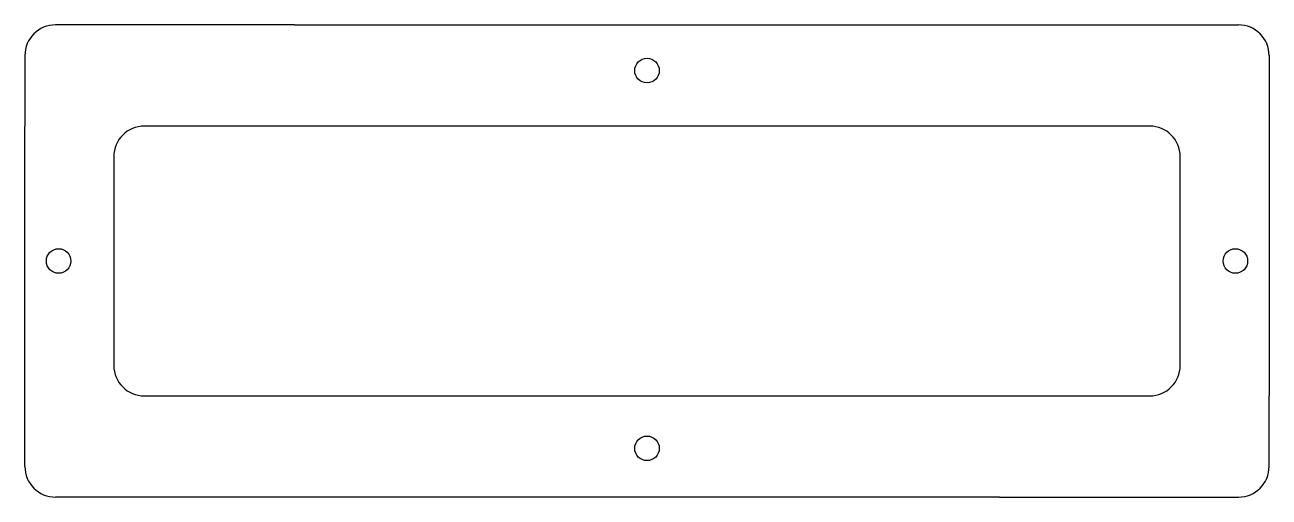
# Model space of a CAD drawing. Extents: x 0 to 203, y 0 to 77.
import ezdxf

# ---------------------------------------------------------------- set-up
doc = ezdxf.new("R2010")
doc.units = 0
doc.layers.get('0').update_dxf_attribs({"linetype": 'CONTINUOUS'})

msp = doc.modelspace()

# ---------------------------------------------------------------- linework, layer by layer
for p, q in [((44, 77), (5, 77)), ((44, 77), (159, 77)), ((159, 77), (198, 77)), ((0, 72), (0, 67.5)), ((203, 72), (203, 67.5)), ((0, 67.5), (0, 60.5)), ((203, 67.5), (203, 60.5)), ((0, 16.5), (0, 60.5)), ((183.5, 60.5), (19.5, 60.5)), ((203, 60.5), (203, 16.5)), ((14.5, 55.5), (14.5, 21.5)), ((188.5, 21.5), (188.5, 55.5)), ((0, 5), (0, 16.5)), ((19.5, 16.5), (183.5, 16.5)), ((203, 9.5), (203, 16.5)), ((203, 5), (203, 9.5)), ((44, 0), (5, 0)), ((159, 0), (44, 0)), ((159, 0), (198, 0))]:
    msp.add_line(p, q)
for centre in [(101.5, 69.55), (5.5, 38.5), (197.5, 38.5), (101.5, 7.95)]:
    msp.add_circle(centre, 2)
for centre, start, end in [((5, 72), 90, 180), ((198, 72), 0, 90), ((19.5, 55.5), 90, 180), ((183.5, 55.5), 360, 90), ((19.5, 21.5), 180, 270), ((183.5, 21.5), 270, 0), ((5, 5), 180, 270), ((198, 5), 270, 360)]:
    msp.add_arc(centre, 5, start, end)

doc.saveas('drawing.dxf')
